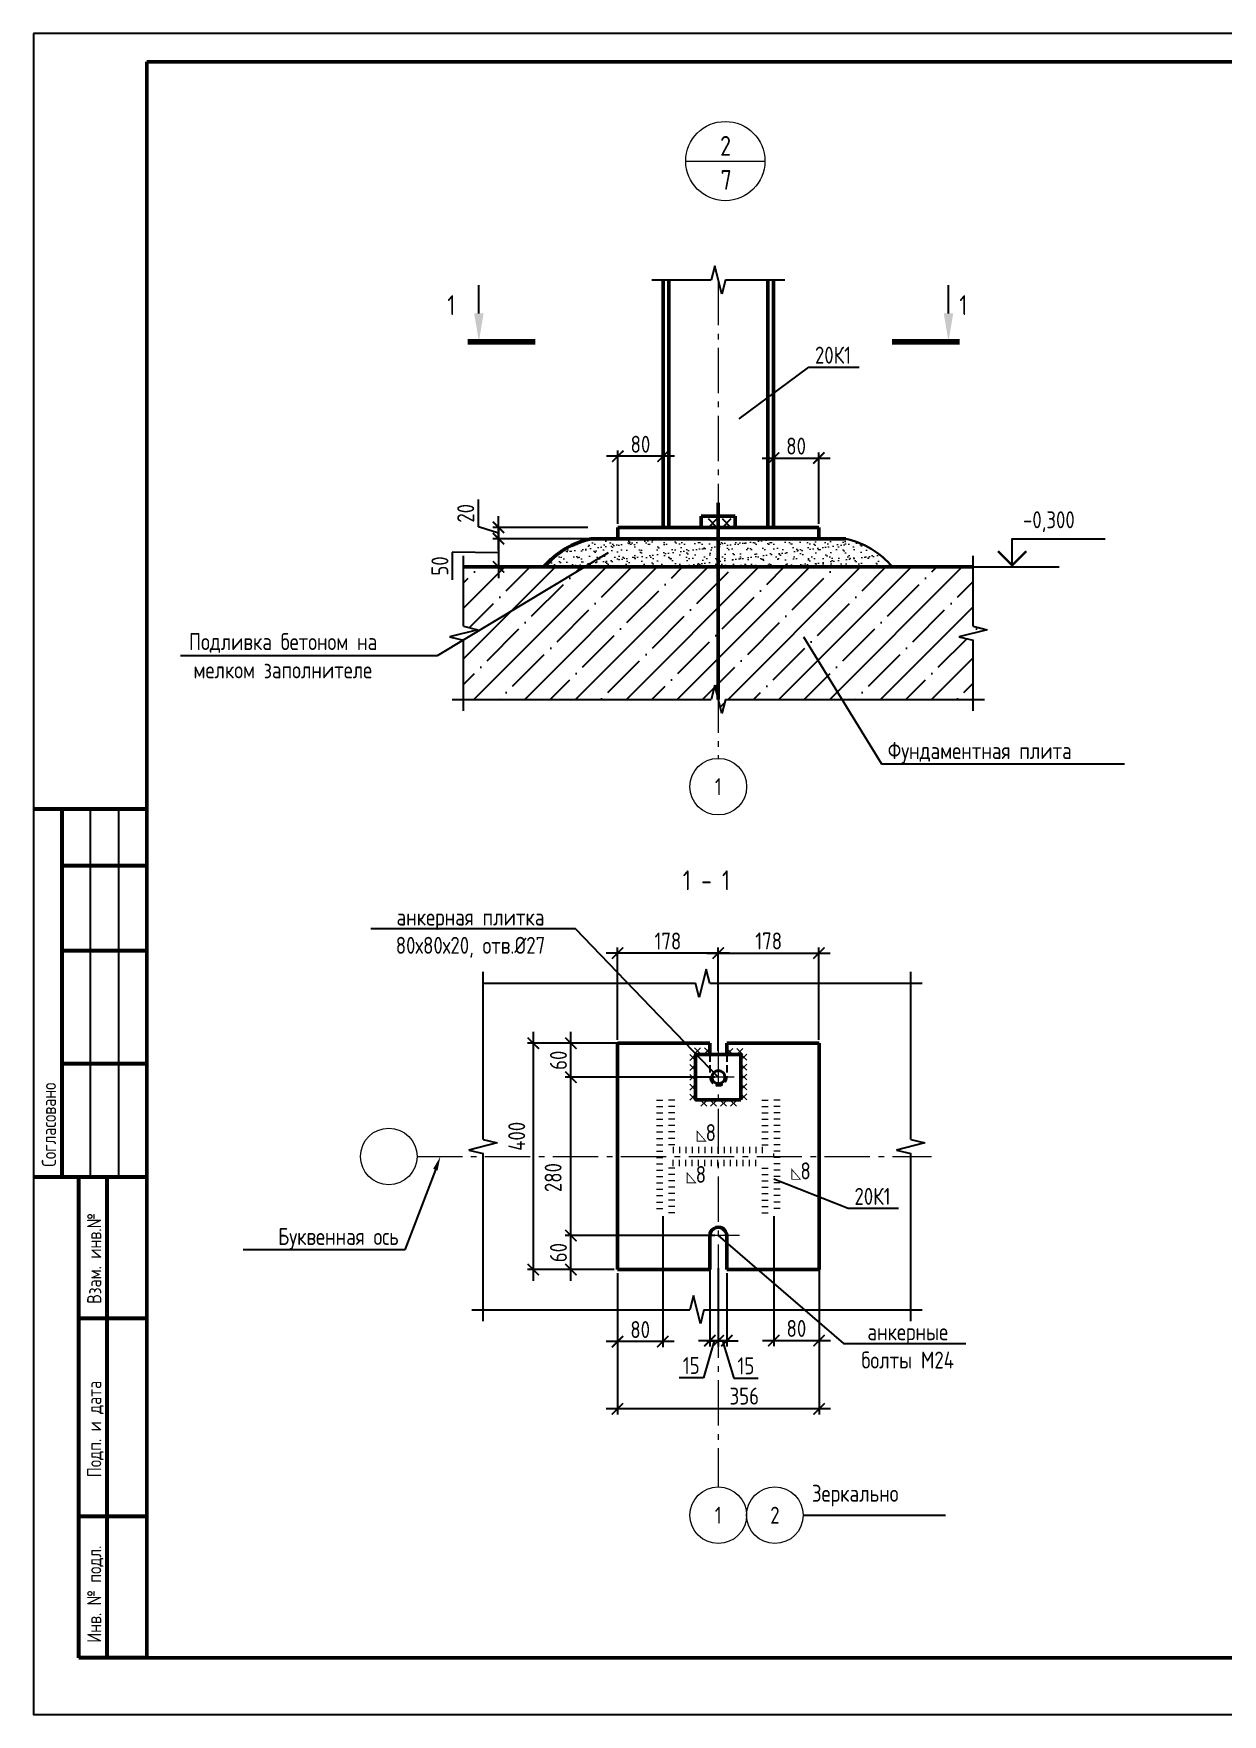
# Model space of a CAD drawing. Header units: millimetres. Extents: x 92132 to 134132, y 28993 to 58693.
# Drawn here: x 92132 to 113132, y 28993 to 58693 of the extents above; entities that cross this region are included whole.
import ezdxf

# ---------------------------------------------------------------- set-up
doc = ezdxf.new("R2010")
doc.units = ezdxf.units.MM
doc.linetypes.add('GOST2.303 6', pattern=[12, 8, -1.5, 1, -1.5])
doc.linetypes.add('штриховая', pattern=[19.05, 12.7, -6.35])
for name, color, linetype, lineweight in [('Катеты', 61, 'Continuous', 15), ('Размер осевой-АР-ОмЗМ-', 7, 'Continuous', 20), ('Сварка', 125, 'Continuous', 15), ('СО_Выноски', 32, 'Continuous', 25), ('СО_Надписи', 230, 'Continuous', 25), ('СО_Оси', 1, 'GOST2.303 6', 15), ('СО_Основной', 7, 'Continuous', 50), ('СО_Размеры', 143, 'Continuous', 25), ('СО_Тонкий', 7, 'Continuous', 25)]:
    doc.layers.add(name, color=color, linetype=linetype, lineweight=lineweight)
doc.styles.add('SPDS', font='spds.shx', dxfattribs={"height": 300})
doc.dimstyles.new('размер_10', dxfattribs={"dimscale": 100, "dimtxt": 300, "dimasz": 2, "dimexe": 1, "dimexo": 0.625, "dimtad": 1, "dimdec": 0, "dimlfac": 0.1, "dimtxsty": 'SPDS', "dimblk": 'ARCHTICK', "dimcen": 2, "dimdle": 2, "dimadec": 0, "dimazin": 0, "dimtfac": 1, "dimtdec": 0, "dimtmove": 1, "dimatfit": 3, "dimldrblk": 'ARCHTICK', "dimfxl": 1.25, "dimarcsym": 0})

# ---------------------------------------------------------------- blocks, each defined once
blk = doc.blocks.new('_ArchTick')
at = {"color": 0, "linetype": 'ByBlock', "lineweight": 20, "const_width": 0.15}
blk.add_lwpolyline([(-0.5, -0.5), (0.5, 0.5)], dxfattribs=at)
blk = doc.blocks.new('*D39')
at = {"layer": 'Defpoints', "color": 0, "ltscale": 100}
for p in [(100345, 49968), (101982, 49968), (101982, 49768)]:
    blk.add_point(p, dxfattribs=at)
at = {"layer": 'СО_Размеры', "color": 0, "lineweight": -2, "ltscale": 100}
for p, q in [((99989, 49975), (99989, 50460)), ((100345, 49868), (99989, 49975)), ((101920, 49968), (100245, 49968)), ((100345, 49568), (100345, 50168)), ((101920, 49768), (100245, 49768))]:
    blk.add_line(p, q, dxfattribs=at)
at = {"layer": 'СО_Размеры', "color": 0, "lineweight": -2, "ltscale": 100, "xscale": 200, "yscale": 200, "zscale": 200}
for p, rotation in [((100345, 49968), 90), ((100345, 49768), 270)]:
    blk.add_blockref('_ArchTick', p, dxfattribs=dict(at, rotation=rotation))
at = {"layer": 'СО_Размеры', "color": 0, "ltscale": 100, "insert": (99765, 50217), "char_height": 300, "attachment_point": 5, "rotation": 90, "style": 'SPDS'}
blk.add_mtext('20', dxfattribs=at)
blk = doc.blocks.new('*D40')
at = {"layer": 'Defpoints', "color": 0, "ltscale": 100}
for p in [(101982, 49768), (100345, 49268), (101982, 49268)]:
    blk.add_point(p, dxfattribs=at)
at = {"layer": 'СО_Размеры', "color": 0, "lineweight": -2, "ltscale": 100}
for p, q in [((100345, 49968), (100345, 49068)), ((101920, 49768), (100245, 49768)), ((100345, 49518), (99528, 49529)), ((99528, 49529), (99528, 49044)), ((101920, 49268), (100245, 49268))]:
    blk.add_line(p, q, dxfattribs=at)
at = {"layer": 'СО_Размеры', "color": 0, "lineweight": -2, "ltscale": 100, "xscale": 200, "yscale": 200, "zscale": 200}
for p, rotation in [((100345, 49768), 90), ((100345, 49268), 270)]:
    blk.add_blockref('_ArchTick', p, dxfattribs=dict(at, rotation=rotation))
at = {"layer": 'СО_Размеры', "color": 0, "ltscale": 100, "insert": (99309, 49286), "char_height": 300, "attachment_point": 5, "rotation": 90, "style": 'SPDS'}
blk.add_mtext('50', dxfattribs=at)
blk = doc.blocks.new('*U16')
at = {"color": 0, "linetype": 'ByBlock', "lineweight": -2}
for p, q in [((-45.625, 2.5), (-46.25, 0)), ((-44.375, -2.5), (-45.625, 2.5)), ((-43.75, 0), (2, 0)), ((-92, 0), (-46.25, 0)), ((-43.75, 0), (-44.375, -2.5))]:
    blk.add_line(p, q, dxfattribs=at)
blk = doc.blocks.new('*U12')
at = {"color": 0, "linetype": 'ByBlock', "lineweight": -2}
for p, q in [((-10.375, 2.5), (-11, 0)), ((-9.125, -2.5), (-10.375, 2.5)), ((-8.5, 0), (2, 0)), ((-21.5, 0), (-11, 0)), ((-8.5, 0), (-9.125, -2.5))]:
    blk.add_line(p, q, dxfattribs=at)
blk = doc.blocks.new('*U17')
for p, q in [((15, 15), (0, 0)), ((15, 0), (0, 15)), ((40, 15), (25, 0)), ((40, 0), (25, 15))]:
    blk.add_line(p, q)
blk = doc.blocks.new('*D41')
at = {"layer": 'Defpoints', "color": 0, "ltscale": 100}
for p in [(102447, 36853), (106007, 36852), (102447, 34391)]:
    blk.add_point(p, dxfattribs=at)
at = {"layer": 'СО_Размеры', "color": 0, "lineweight": -2, "ltscale": 100}
for p, q in [((102447, 36791), (102447, 34291)), ((106007, 36790), (106007, 34291)), ((106207, 34391), (102247, 34391))]:
    blk.add_line(p, q, dxfattribs=at)
at = {"layer": 'СО_Размеры', "color": 0, "lineweight": -2, "ltscale": 100, "xscale": 200, "yscale": 200, "zscale": 200, "rotation": 180}
blk.add_blockref('_ArchTick', (102447, 34391), dxfattribs=at)
at = {"layer": 'СО_Размеры', "color": 0, "lineweight": -2, "ltscale": 100, "xscale": 200, "yscale": 200, "zscale": 200}
blk.add_blockref('_ArchTick', (106007, 34391), dxfattribs=at)
at = {"layer": 'СО_Размеры', "color": 0, "ltscale": 100, "insert": (104687, 34618), "char_height": 300, "attachment_point": 5, "style": 'SPDS'}
blk.add_mtext('356', dxfattribs=at)
blk = doc.blocks.new('*U21')
for p, q in [((0, 15), (0, 0)), ((15, 15), (15, 0)), ((30, 15), (30, 0)), ((45, 15), (45, 0)), ((60, 15), (60, 0)), ((75, 15), (75, 0)), ((90, 15), (90, 0)), ((105, 15), (105, 0)), ((120, 15), (120, 0)), ((135, 15), (135, 0)), ((150, 15), (150, 0)), ((165, 15), (165, 0)), ((180, 15), (180, 0)), ((195, 15), (195, 0)), ((210, 15), (210, 0)), ((225, 15), (225, 0)), ((240, 15), (240, 0)), ((255, 15), (255, 0))]:
    blk.add_line(p, q)
blk = doc.blocks.new('*U22')
for p, q in [((0, 15), (0, 0)), ((15, 15), (15, 0)), ((30, 15), (30, 0)), ((45, 15), (45, 0)), ((60, 15), (60, 0)), ((75, 15), (75, 0)), ((90, 15), (90, 0)), ((105, 15), (105, 0))]:
    blk.add_line(p, q)
blk = doc.blocks.new('*U23')
for p, q in [((0, 15), (0, 0)), ((15, 15), (15, 0)), ((30, 15), (30, 0)), ((45, 15), (45, 0)), ((60, 15), (60, 0)), ((75, 15), (75, 0)), ((90, 15), (90, 0)), ((105, 15), (105, 0))]:
    blk.add_line(p, q)
blk = doc.blocks.new('*U24')
for p, q in [((0, 15), (0, 0)), ((15, 15), (15, 0)), ((30, 15), (30, 0)), ((45, 15), (45, 0)), ((60, 15), (60, 0)), ((75, 15), (75, 0)), ((90, 15), (90, 0)), ((105, 15), (105, 0)), ((120, 15), (120, 0)), ((135, 15), (135, 0)), ((150, 15), (150, 0)), ((165, 15), (165, 0)), ((180, 15), (180, 0)), ((195, 15), (195, 0)), ((210, 15), (210, 0))]:
    blk.add_line(p, q)
blk = doc.blocks.new('*U25')
for p, q in [((0, 15), (0, 0)), ((15, 15), (15, 0)), ((30, 15), (30, 0)), ((45, 15), (45, 0)), ((60, 15), (60, 0)), ((75, 15), (75, 0)), ((90, 15), (90, 0)), ((105, 15), (105, 0)), ((120, 15), (120, 0)), ((135, 15), (135, 0)), ((150, 15), (150, 0)), ((165, 15), (165, 0)), ((180, 15), (180, 0)), ((195, 15), (195, 0))]:
    blk.add_line(p, q)
blk = doc.blocks.new('*D33')
at = {"layer": 'Defpoints', "color": 0, "ltscale": 100}
for p in [(101624, 37453), (104227, 37453), (102447, 36854)]:
    blk.add_point(p, dxfattribs=at)
at = {"layer": 'СО_Размеры', "color": 0, "lineweight": -2, "ltscale": 100}
for p, q in [((104165, 37453), (101524, 37453)), ((101624, 36654), (101624, 37653)), ((102385, 36854), (101524, 36854))]:
    blk.add_line(p, q, dxfattribs=at)
at = {"layer": 'СО_Размеры', "color": 0, "lineweight": -2, "ltscale": 100, "xscale": 200, "yscale": 200, "zscale": 200}
for p, rotation in [((101624, 37453), 90), ((101624, 36854), 270)]:
    blk.add_blockref('_ArchTick', p, dxfattribs=dict(at, rotation=rotation))
at = {"layer": 'СО_Размеры', "color": 0, "ltscale": 100, "insert": (101403, 37153), "char_height": 300, "attachment_point": 5, "rotation": 90, "style": 'SPDS'}
blk.add_mtext('60', dxfattribs=at)
blk = doc.blocks.new('*D34')
at = {"layer": 'Defpoints', "color": 0, "ltscale": 100}
for p in [(101624, 40251), (103955, 40251), (104227, 37453)]:
    blk.add_point(p, dxfattribs=at)
at = {"layer": 'СО_Размеры', "color": 0, "lineweight": -2, "ltscale": 100}
for p, q in [((101624, 37253), (101624, 40451)), ((103892, 40251), (101524, 40251)), ((104165, 37453), (101524, 37453))]:
    blk.add_line(p, q, dxfattribs=at)
at = {"layer": 'СО_Размеры', "color": 0, "lineweight": -2, "ltscale": 100, "xscale": 200, "yscale": 200, "zscale": 200}
for p, rotation in [((101624, 40251), 90), ((101624, 37453), 270)]:
    blk.add_blockref('_ArchTick', p, dxfattribs=dict(at, rotation=rotation))
at = {"layer": 'СО_Размеры', "color": 0, "ltscale": 100, "insert": (101309, 38479), "char_height": 300, "attachment_point": 5, "rotation": 90, "style": 'SPDS'}
blk.add_mtext('280', dxfattribs=at)
blk = doc.blocks.new('*D35')
at = {"layer": 'Defpoints', "color": 0, "ltscale": 100}
for p in [(101624, 40853), (104130, 40853), (104227, 40251)]:
    blk.add_point(p, dxfattribs=at)
at = {"layer": 'СО_Размеры', "color": 0, "lineweight": -2, "ltscale": 100}
for p, q in [((101624, 40051), (101624, 41053)), ((104067, 40853), (101524, 40853)), ((104165, 40251), (101524, 40251))]:
    blk.add_line(p, q, dxfattribs=at)
at = {"layer": 'СО_Размеры', "color": 0, "lineweight": -2, "ltscale": 100, "xscale": 200, "yscale": 200, "zscale": 200}
for p, rotation in [((101624, 40853), 90), ((101624, 40251), 270)]:
    blk.add_blockref('_ArchTick', p, dxfattribs=dict(at, rotation=rotation))
at = {"layer": 'СО_Размеры', "color": 0, "ltscale": 100, "insert": (101403, 40552), "char_height": 300, "attachment_point": 5, "rotation": 90, "style": 'SPDS'}
blk.add_mtext('60', dxfattribs=at)
blk = doc.blocks.new('*U31')
at = {"color": 0, "linetype": 'ByBlock', "lineweight": -2}
for p, q in [((-29.47, 2.5), (-30.1, 0)), ((-28.22, -2.5), (-29.47, 2.5)), ((-27.6, 0), (2, 0)), ((-59.69, 0), (-30.1, 0)), ((-27.6, 0), (-28.22, -2.5))]:
    blk.add_line(p, q, dxfattribs=at)
blk = doc.blocks.new('*U26')
at = {"color": 0, "linetype": 'ByBlock', "lineweight": -2}
for p, q in [((-37.4, 2.5), (-38.02, 0)), ((-36.15, -2.5), (-37.4, 2.5)), ((-35.52, 0), (2, 0)), ((-75.54, 0), (-38.02, 0)), ((-35.52, 0), (-36.15, -2.5))]:
    blk.add_line(p, q, dxfattribs=at)
blk = doc.blocks.new('*U30')
at = {"color": 0, "linetype": 'ByBlock', "lineweight": -2}
for p, q in [((-38.4, 2.5), (-39.02, 0)), ((-37.15, -2.5), (-38.4, 2.5)), ((-36.52, 0), (2, 0)), ((-77.54, 0), (-39.02, 0)), ((-36.52, 0), (-37.15, -2.5))]:
    blk.add_line(p, q, dxfattribs=at)
blk = doc.blocks.new('*D36')
at = {"layer": 'Defpoints', "color": 0, "ltscale": 100}
for p in [(102448, 42447), (102448, 40852), (104227, 40653)]:
    blk.add_point(p, dxfattribs=at)
at = {"layer": 'СО_Размеры', "color": 0, "lineweight": -2, "ltscale": 100}
for p, q in [((102448, 40915), (102448, 42547)), ((104227, 40716), (104227, 42547)), ((104427, 42447), (102248, 42447))]:
    blk.add_line(p, q, dxfattribs=at)
at = {"layer": 'СО_Размеры', "color": 0, "lineweight": -2, "ltscale": 100, "xscale": 200, "yscale": 200, "zscale": 200, "rotation": 180}
blk.add_blockref('_ArchTick', (102448, 42447), dxfattribs=at)
at = {"layer": 'СО_Размеры', "color": 0, "lineweight": -2, "ltscale": 100, "xscale": 200, "yscale": 200, "zscale": 200}
blk.add_blockref('_ArchTick', (104227, 42447), dxfattribs=at)
at = {"layer": 'СО_Размеры', "color": 0, "ltscale": 100, "insert": (103337, 42659), "char_height": 300, "attachment_point": 5, "style": 'SPDS'}
blk.add_mtext('178', dxfattribs=at)
blk = doc.blocks.new('*D37')
at = {"layer": 'Defpoints', "color": 0, "ltscale": 100}
for p in [(106006, 42447), (104227, 40853), (106006, 40853)]:
    blk.add_point(p, dxfattribs=at)
at = {"layer": 'СО_Размеры', "color": 0, "lineweight": -2, "ltscale": 100}
for p, q in [((104227, 40916), (104227, 42547)), ((106006, 40915), (106006, 42547)), ((104027, 42447), (106206, 42447))]:
    blk.add_line(p, q, dxfattribs=at)
at = {"layer": 'СО_Размеры', "color": 0, "lineweight": -2, "ltscale": 100, "xscale": 200, "yscale": 200, "zscale": 200, "rotation": 180}
blk.add_blockref('_ArchTick', (104227, 42447), dxfattribs=at)
at = {"layer": 'СО_Размеры', "color": 0, "lineweight": -2, "ltscale": 100, "xscale": 200, "yscale": 200, "zscale": 200}
blk.add_blockref('_ArchTick', (106006, 42447), dxfattribs=at)
at = {"layer": 'СО_Размеры', "color": 0, "ltscale": 100, "insert": (105117, 42660), "char_height": 300, "attachment_point": 5, "style": 'SPDS'}
blk.add_mtext('178', dxfattribs=at)
blk = doc.blocks.new('*D38')
at = {"layer": 'Defpoints', "color": 0, "ltscale": 100}
for p in [(102448, 40854), (100959, 36854), (102447, 36854)]:
    blk.add_point(p, dxfattribs=at)
at = {"layer": 'СО_Размеры', "color": 0, "lineweight": -2, "ltscale": 100}
for p, q in [((100959, 41054), (100959, 36654)), ((102385, 40854), (100859, 40854)), ((102385, 36854), (100859, 36854))]:
    blk.add_line(p, q, dxfattribs=at)
at = {"layer": 'СО_Размеры', "color": 0, "lineweight": -2, "ltscale": 100, "xscale": 200, "yscale": 200, "zscale": 200}
for p, rotation in [((100959, 40854), 90), ((100959, 36854), 270)]:
    blk.add_blockref('_ArchTick', p, dxfattribs=dict(at, rotation=rotation))
at = {"layer": 'СО_Размеры', "color": 0, "ltscale": 100, "insert": (100666, 39208), "char_height": 300, "attachment_point": 5, "rotation": 90, "style": 'SPDS'}
blk.add_mtext('400', dxfattribs=at)
blk = doc.blocks.new('*U18')
for p, q in [((15, 15), (0, 0)), ((15, 0), (0, 15)), ((40, 15), (25, 0)), ((40, 0), (25, 15))]:
    blk.add_line(p, q)
blk = doc.blocks.new('*U19')
for p, q in [((15, 15), (0, 0)), ((15, 0), (0, 15)), ((40, 15), (25, 0)), ((40, 0), (25, 15)), ((65, 15), (50, 0)), ((65, 0), (50, 15)), ((90, 15), (75, 0)), ((90, 0), (75, 15)), ((115, 15), (100, 0)), ((115, 0), (100, 15))]:
    blk.add_line(p, q)
blk = doc.blocks.new('*U20')
for p, q in [((15, 15), (0, 0)), ((15, 0), (0, 15)), ((40, 15), (25, 0)), ((40, 0), (25, 15)), ((65, 15), (50, 0)), ((65, 0), (50, 15)), ((90, 15), (75, 0)), ((90, 0), (75, 15)), ((115, 15), (100, 0)), ((115, 0), (100, 15))]:
    blk.add_line(p, q)
blk = doc.blocks.new('*U27')
for p, q in [((15, 15), (0, 0)), ((15, 0), (0, 15)), ((40, 15), (25, 0)), ((40, 0), (25, 15))]:
    blk.add_line(p, q)
blk = doc.blocks.new('*U29')
for p, q in [((15, 15), (0, 0)), ((15, 0), (0, 15)), ((40, 15), (25, 0)), ((40, 0), (25, 15)), ((65, 15), (50, 0)), ((65, 0), (50, 15)), ((90, 15), (75, 0)), ((90, 0), (75, 15))]:
    blk.add_line(p, q)
blk = doc.blocks.new('*D42')
at = {"layer": 'Defpoints', "color": 0, "ltscale": 100}
for p in [(103247, 37857), (102447, 36852), (102447, 35580)]:
    blk.add_point(p, dxfattribs=at)
at = {"layer": 'СО_Размеры', "color": 0, "lineweight": -2, "ltscale": 100}
for p, q in [((103247, 37795), (103247, 35480)), ((102447, 36790), (102447, 35480)), ((103447, 35580), (102247, 35580))]:
    blk.add_line(p, q, dxfattribs=at)
at = {"layer": 'СО_Размеры', "color": 0, "lineweight": -2, "ltscale": 100, "xscale": 200, "yscale": 200, "zscale": 200, "rotation": 180}
blk.add_blockref('_ArchTick', (102447, 35580), dxfattribs=at)
at = {"layer": 'СО_Размеры', "color": 0, "lineweight": -2, "ltscale": 100, "xscale": 200, "yscale": 200, "zscale": 200}
blk.add_blockref('_ArchTick', (103247, 35580), dxfattribs=at)
at = {"layer": 'СО_Размеры', "color": 0, "ltscale": 100, "insert": (102847, 35793), "char_height": 300, "attachment_point": 5, "style": 'SPDS'}
blk.add_mtext('80', dxfattribs=at)
blk = doc.blocks.new('*D43')
at = {"layer": 'Defpoints', "color": 0, "ltscale": 100}
for p in [(105207, 37857), (106007, 37857), (106007, 35600)]:
    blk.add_point(p, dxfattribs=at)
at = {"layer": 'СО_Размеры', "color": 0, "lineweight": -2, "ltscale": 100}
for p, q in [((105207, 37795), (105207, 35500)), ((106007, 37795), (106007, 35500)), ((105007, 35600), (106207, 35600))]:
    blk.add_line(p, q, dxfattribs=at)
at = {"layer": 'СО_Размеры', "color": 0, "lineweight": -2, "ltscale": 100, "xscale": 200, "yscale": 200, "zscale": 200, "rotation": 180}
blk.add_blockref('_ArchTick', (105207, 35600), dxfattribs=at)
at = {"layer": 'СО_Размеры', "color": 0, "lineweight": -2, "ltscale": 100, "xscale": 200, "yscale": 200, "zscale": 200}
blk.add_blockref('_ArchTick', (106007, 35600), dxfattribs=at)
at = {"layer": 'СО_Размеры', "color": 0, "ltscale": 100, "insert": (105607, 35813), "char_height": 300, "attachment_point": 5, "style": 'SPDS'}
blk.add_mtext('80', dxfattribs=at)
blk = doc.blocks.new('*D44')
at = {"layer": 'Defpoints', "color": 0, "ltscale": 100}
for p in [(104077, 36942), (104227, 36942), (104077, 35596)]:
    blk.add_point(p, dxfattribs=at)
at = {"layer": 'СО_Размеры', "color": 0, "lineweight": -2, "ltscale": 100}
for p, q in [((104077, 36879), (104077, 35496)), ((104227, 36879), (104227, 35496)), ((104427, 35596), (103877, 35596)), ((104152, 35596), (103964, 34939)), ((103964, 34939), (103534, 34939))]:
    blk.add_line(p, q, dxfattribs=at)
at = {"layer": 'СО_Размеры', "color": 0, "lineweight": -2, "ltscale": 100, "xscale": 200, "yscale": 200, "zscale": 200, "rotation": 180}
blk.add_blockref('_ArchTick', (104077, 35596), dxfattribs=at)
at = {"layer": 'СО_Размеры', "color": 0, "lineweight": -2, "ltscale": 100, "xscale": 200, "yscale": 200, "zscale": 200}
blk.add_blockref('_ArchTick', (104227, 35596), dxfattribs=at)
at = {"layer": 'СО_Размеры', "color": 0, "ltscale": 100, "insert": (103749, 35158), "char_height": 300, "attachment_point": 5, "style": 'SPDS'}
blk.add_mtext('15', dxfattribs=at)
blk = doc.blocks.new('*D45')
at = {"layer": 'Defpoints', "color": 0, "ltscale": 100}
for p in [(104227, 36942), (104377, 36852), (104377, 35596)]:
    blk.add_point(p, dxfattribs=at)
at = {"layer": 'СО_Размеры', "color": 0, "lineweight": -2, "ltscale": 100}
for p, q in [((104227, 36879), (104227, 35496)), ((104377, 36790), (104377, 35496)), ((104027, 35596), (104577, 35596)), ((104302, 35596), (104501, 34934)), ((104501, 34934), (104931, 34934))]:
    blk.add_line(p, q, dxfattribs=at)
at = {"layer": 'СО_Размеры', "color": 0, "lineweight": -2, "ltscale": 100, "xscale": 200, "yscale": 200, "zscale": 200, "rotation": 180}
blk.add_blockref('_ArchTick', (104227, 35596), dxfattribs=at)
at = {"layer": 'СО_Размеры', "color": 0, "lineweight": -2, "ltscale": 100, "xscale": 200, "yscale": 200, "zscale": 200}
blk.add_blockref('_ArchTick', (104377, 35596), dxfattribs=at)
at = {"layer": 'СО_Размеры', "color": 0, "ltscale": 100, "insert": (104716, 35152), "char_height": 300, "attachment_point": 5, "style": 'SPDS'}
blk.add_mtext('15', dxfattribs=at)
blk = doc.blocks.new('*D46')
at = {"layer": 'Defpoints', "color": 0, "ltscale": 100}
for p in [(102452, 51224), (102452, 49968), (103252, 49968)]:
    blk.add_point(p, dxfattribs=at)
at = {"layer": 'СО_Размеры', "color": 0, "lineweight": -2, "ltscale": 100}
for p, q in [((103452, 51224), (102252, 51224)), ((102452, 50031), (102452, 51324)), ((103252, 50031), (103252, 51324))]:
    blk.add_line(p, q, dxfattribs=at)
at = {"layer": 'СО_Размеры', "color": 0, "lineweight": -2, "ltscale": 100, "xscale": 200, "yscale": 200, "zscale": 200, "rotation": 180}
blk.add_blockref('_ArchTick', (102452, 51224), dxfattribs=at)
at = {"layer": 'СО_Размеры', "color": 0, "lineweight": -2, "ltscale": 100, "xscale": 200, "yscale": 200, "zscale": 200}
blk.add_blockref('_ArchTick', (103252, 51224), dxfattribs=at)
at = {"layer": 'СО_Размеры', "color": 0, "ltscale": 100, "insert": (102852, 51437), "char_height": 300, "attachment_point": 5, "style": 'SPDS'}
blk.add_mtext('80', dxfattribs=at)
blk = doc.blocks.new('*U32')
at = {"color": 0, "linetype": 'ByBlock', "lineweight": -2}
for p, q in [((-12.33, 2.5), (-12.95, 0)), ((-11.08, -2.5), (-12.33, 2.5)), ((-10.45, 0), (2, 0)), ((-25.41, 0), (-12.95, 0)), ((-10.45, 0), (-11.08, -2.5))]:
    blk.add_line(p, q, dxfattribs=at)
blk = doc.blocks.new('*D55')
at = {"layer": 'Defpoints', "color": 0, "ltscale": 100}
for p in [(106002, 51193), (105202, 49968), (106002, 49968)]:
    blk.add_point(p, dxfattribs=at)
at = {"layer": 'СО_Размеры', "color": 0, "lineweight": -2, "ltscale": 100}
for p, q in [((105002, 51193), (106202, 51193)), ((105202, 50031), (105202, 51293)), ((106002, 50031), (106002, 51293))]:
    blk.add_line(p, q, dxfattribs=at)
at = {"layer": 'СО_Размеры', "color": 0, "lineweight": -2, "ltscale": 100, "xscale": 200, "yscale": 200, "zscale": 200, "rotation": 180}
blk.add_blockref('_ArchTick', (105202, 51193), dxfattribs=at)
at = {"layer": 'СО_Размеры', "color": 0, "lineweight": -2, "ltscale": 100, "xscale": 200, "yscale": 200, "zscale": 200}
blk.add_blockref('_ArchTick', (106002, 51193), dxfattribs=at)
at = {"layer": 'СО_Размеры', "color": 0, "ltscale": 100, "insert": (105602, 51405), "char_height": 300, "attachment_point": 5, "style": 'SPDS'}
blk.add_mtext('80', dxfattribs=at)

msp = doc.modelspace()

# ---------------------------------------------------------------- hatches: boundary and pattern name
at = {"layer": 'Размер осевой-АР-ОмЗМ-', "ltscale": 10}
h = msp.add_hatch(dxfattribs=at)
h.set_pattern_fill('AR-SAND', color=256, scale=4, style=0)
h.set_pattern_definition([(37.5, (-822299.13, 1968715.1), (-6.400125, 195.765295), [0, -154.432, 0, -172.72, 0, -165.1]), (7.5, (-822299.13, 1968715.1), (179.809313, 286.73004), [0, -83.312, 0, -139.192, 0, -53.34]), (327.5, (-822424.1, 1968715.1), (316.396948, 0.574874), [0, -50.8, 0, -182.88, 0, -238.76]), (317.5, (-822424.1, 1968715.1), (305.42258, 89.17173), [0, -25.4, 0, -119.888, 0, -137.16])])
h.paths.add_polyline_path([(101982.4, 49768.3, 0.1628328), (101147.2, 49268.3), (102581.7, 49268.3), (102581.7, 49768.3)])
h.paths.add_polyline_path([(102581.7, 49768.3), (102581.7, 49268.3), (104227.1, 49268.3), (104227.1, 49768.3)])
h.paths.add_polyline_path([(105881.7, 49268.3), (105881.7, 49768.3), (104227.1, 49768.3), (104227.1, 49268.3)])
h.paths.add_polyline_path([(107307, 49268.3, 0.1628328), (106471.8, 49768.3), (105881.7, 49768.3), (105881.7, 49268.3)])
at = {"layer": 'СО_Тонкий', "ltscale": 100}
h = msp.add_hatch(dxfattribs=at)
h.set_pattern_fill('ANSI35', color=256, scale=100, style=0)
h.set_pattern_definition([(45, (129441.2, 123157.5), (-449.013, 449.013), []), (45, (129890.24, 123157.5), (-449.013, 449.013), [793.75, -158.75, 0, -158.75])])
h.paths.add_polyline_path([(104102.1, 46927.4), (104164.6, 47177.4), (104227.1, 46927.4), (104227.1, 49268.3), (101844.2, 49268.3), (99920, 48174.5), (99976.4, 48160.4), (99831.5, 48124.2), (99614.6, 48000.8), (99726.4, 47972.9), (99726.4, 46927.4)])
h.paths.add_polyline_path([(108727.1, 46927.4), (108727.1, 47972.9), (108477.1, 48035.4), (108977.1, 48160.4), (108727.1, 48222.9), (108727.1, 49268.3), (108333.3, 49268.3), (104227.1, 49268.3), (104227.1, 48565.7), (104227.1, 46927.4), (104289.6, 46677.4), (104352.1, 46927.4)])
h.paths.add_polyline_path([(99726.4, 48222.9), (99920, 48174.5), (101844.2, 49268.3), (99726.4, 49268.3)], flags=17)

# ---------------------------------------------------------------- linework, layer by layer
at = {"lineweight": 50}
for p, q in [((94131.9, 58193.3), (94131.9, 29993.3)), ((133631.9, 58193.3), (94131.9, 58193.3)), ((94131.9, 29993.3), (133631.9, 29993.3))]:
    msp.add_line(p, q, dxfattribs=at)
at = {"lineweight": 53}
for p, q in [((92131.9, 44993.3), (94131.9, 44993.3)), ((92631.9, 44993.3), (92631.9, 38493.3)), ((92631.9, 43993.3), (94131.9, 43993.3)), ((92631.9, 42493.3), (94131.9, 42493.3)), ((92631.9, 40493.3), (94131.9, 40493.3)), ((92131.9, 38493.3), (94131.9, 38493.3)), ((92931.9, 35993.3), (92931.9, 38493.3)), ((93431.9, 29993.3), (93431.9, 38493.3)), ((92931.9, 32493.3), (92931.9, 35993.3)), ((92931.9, 35993.3), (94131.9, 35993.3)), ((92931.9, 29993.3), (92931.9, 32493.3)), ((92931.9, 32493.3), (94131.9, 32493.3)), ((94131.9, 29993.3), (92931.9, 29993.3))]:
    msp.add_line(p, q, dxfattribs=at)
for p, q in [((93131.9, 44993.3), (93131.9, 38493.3)), ((93631.9, 44993.3), (93631.9, 38493.3))]:
    msp.add_line(p, q)
at = {"linetype": 'штриховая', "ltscale": 10}
for p, q in [((104079.9, 40653.3), (104079.9, 40253.3)), ((104379.9, 40653.3), (104379.9, 40253.3))]:
    msp.add_line(p, q, dxfattribs=at)
msp.add_lwpolyline([(92131.9, 58693.3), (92131.9, 28993.3), (134131.9, 28993.3), (134131.9, 58693.3)], close=True)
at = {"lineweight": 40, "ltscale": 100}
msp.add_circle((104229.9, 40253.3), 115, dxfattribs=at)
at = {"linetype": 'штриховая', "ltscale": 10}
msp.add_arc((104229.9, 40253.3), 150, 179.58453, 0, dxfattribs=at)
at = {"layer": 'Катеты', "linetype": 'ByBlock', "ltscale": 100, "const_width": 15}
for points in [[(103853.5, 39298.5), (103853.5, 39123.5), (104003.5, 39123.5)], [(105527.6, 38622), (105527.6, 38447), (105677.6, 38447)], [(103677.8, 38560), (103677.8, 38385), (103827.8, 38385)]]:
    msp.add_lwpolyline(points, close=True, dxfattribs=at)
at = {"layer": 'Размер осевой-АР-ОмЗМ-', "ltscale": 10}
for p, q in [((103650.9, 56441), (105050.9, 56441)), ((105207.1, 38852.2), (105207.1, 38902.2)), ((105207.1, 38852.2), (105207.1, 38892.2))]:
    msp.add_line(p, q, dxfattribs=at)
msp.add_circle((104350.9, 56441), 700, dxfattribs=at)
at = {"layer": 'Размер осевой-АР-ОмЗМ-'}
for centre in [(104227.1, 45386.4), (98405.4, 38852.2), (104227.1, 32512.1), (105227.1, 32512.1)]:
    msp.add_circle(centre, 500, dxfattribs=at)
at = {"layer": 'Размер осевой-АР-ОмЗМ-', "lineweight": 30, "ltscale": 10}
msp.add_arc((106142.1, 48270), 1534.2, 40.5962, 77.59005, dxfattribs=at)
at = {"layer": 'СО_Выноски', "ltscale": 100}
for p, q in [((104593.1, 51884.3), (105824.6, 52801.3)), ((105824.6, 52801.3), (105834.6, 52801.3)), ((105834.6, 52801.3), (106714.6, 52801.3)), ((105732.1, 48033.9), (107110.6, 45789.5)), ((107110.6, 45789.5), (107120.6, 45789.5)), ((107120.6, 45789.5), (111405.6, 45789.5)), ((101693, 42872.9), (98090.5, 42872.9)), ((101703, 42872.9), (101693, 42872.9)), ((104227.1, 40251.1), (101703, 42872.9)), ((99229.3, 38618.6), (98691.3, 37204.4)), ((105207.1, 38458.1), (106522.5, 37936.2)), ((106522.5, 37936.2), (106532.5, 37936.2)), ((106532.5, 37936.2), (107412.5, 37936.2)), ((104227.1, 37453.2), (106439.9, 35545)), ((98681.3, 37204.4), (95836.3, 37204.4)), ((98691.3, 37204.4), (98681.3, 37204.4)), ((106439.9, 35545), (106449.9, 35545)), ((106449.9, 35545), (108597.4, 35545))]:
    msp.add_line(p, q, dxfattribs=at)
at = {"layer": 'СО_Выноски', "lineweight": 25, "ltscale": 100}
for p, q in [((102284.2, 49518.5), (99263.5, 47699.9)), ((99263.5, 47699.9), (94726, 47699.9))]:
    msp.add_line(p, q, dxfattribs=at)
at = {"layer": 'СО_Выноски', "ltscale": 100}
msp.add_solid([(99190.4, 38633.4), (99318.2, 38852.2), (99268.3, 38603.8)], dxfattribs=at)
at = {"layer": 'СО_Надписи'}
for p, q in [((99997.5, 53749.4), (99997.5, 54249.4)), ((108293.9, 53749.4), (108293.9, 54249.4)), ((105727.1, 32512.1), (108240.6, 32512.1))]:
    msp.add_line(p, q, dxfattribs=at)
at = {"layer": 'СО_Надписи', "const_width": 100}
for points in [[(100997.5, 53249.4), (99797.5, 53249.4)], [(107293.9, 53249.4), (108493.9, 53249.4)]]:
    msp.add_lwpolyline(points, dxfattribs=at)
at = {"layer": 'СО_Надписи'}
for points in [[(100080.8, 53749.4), (99997.5, 53249.4), (99914.2, 53749.4)], [(108377.2, 53749.4), (108293.9, 53249.4), (108210.5, 53749.4)]]:
    msp.add_solid(points, dxfattribs=at)
at = {"layer": 'СО_Оси', "ltscale": 100}
for p, q in [((104227.1, 54340.6), (104227.1, 45886.4)), ((104227.1, 42096.3), (104227.1, 33012.1)), ((104504.9, 40251.1), (103704.9, 40251.1)), ((98905.4, 38852.2), (107990.7, 38852.2)), ((104599.6, 37453.2), (103703.7, 37453.2))]:
    msp.add_line(p, q, dxfattribs=at)
at = {"layer": 'СО_Основной', "ltscale": 100}
for p, q in [((103252.1, 54340.6), (103252.1, 49968.3)), ((103352.1, 54340.6), (103352.1, 49968.3)), ((105102.1, 54340.6), (105102.1, 49968.3)), ((105202.1, 54340.6), (105202.1, 49968.3)), ((102452.1, 49768.3), (102452.1, 49968.3)), ((102452.1, 49968.3), (103227.1, 49968.3)), ((103221.5, 49968.3), (105221.5, 49968.3)), ((103927.1, 49968.3), (103927.1, 50168.3)), ((103927.1, 50168.3), (104527.1, 50168.3)), ((104527.1, 50168.3), (104527.1, 49968.3)), ((105227.1, 49968.3), (106002.1, 49968.3)), ((106002.1, 49768.3), (106002.1, 49968.3)), ((106477.4, 49768.3), (101976.8, 49768.3)), ((99727.1, 49268.3), (108727.1, 49268.3)), ((102447.1, 36853.2), (102447.7, 40852.8)), ((104079.9, 40852.8), (102447.7, 40852.8)), ((104079.9, 40653.3), (104079.9, 40853.3)), ((104379.9, 40653.3), (104379.9, 40853.9)), ((106006.5, 40852.8), (104379.9, 40852.8)), ((106007.1, 36852.2), (106006.5, 40852.8)), ((104077.1, 37451.1), (104077.1, 36853.2)), ((104377.1, 37451.9), (104377.1, 36852.2)), ((102447.1, 36853.2), (104077.1, 36853.2)), ((104377.1, 36853.2), (106007.1, 36853.2))]:
    msp.add_line(p, q, dxfattribs=at)
at = {"layer": 'СО_Основной', "ltscale": 100, "extrusion": (0, 0, -1)}
msp.add_line((104227.1, 50404.2), (104227.1, 46927.4), dxfattribs=at)
at = {"layer": 'СО_Основной', "ltscale": 100}
msp.add_lwpolyline([(104627.1, 39853.3), (103827.1, 39853.3), (103827.1, 40653.3), (104627.1, 40653.3)], close=True, dxfattribs=at)
for centre, radius, start, end in [((102312.1, 48270), 1534.2, 102.40995, 139.4038), ((104227.1, 37452.1), 150, 359.93923, 180.3547)]:
    msp.add_arc(centre, radius, start, end, dxfattribs=at)
at = {"layer": 'СО_Размеры', "linetype": 'Continuous', "lineweight": 25, "ltscale": 100}
msp.add_line((108333.3, 49268.3), (110246.4, 49268.3), dxfattribs=at)
msp.add_lwpolyline([(109418.7, 49268.3), (109418.7, 49768.3), (111061.9, 49768.3)], dxfattribs=at)
msp.add_lwpolyline([(109668.7, 49546.6, 40, 40, 0), (109418.7, 49296.6, 40, 40, 0), (109168.7, 49546.6, 40, 40, 0)], format="xyseb", dxfattribs=at)

# ---------------------------------------------------------------- block references
for name, p, xscale, yscale, zscale in [('*U12', (105202.1, 54340.6), 100, 100, 100), ('*U17', (104051.1, 49968.3), 10, 10, 10), ('*U16', (108727.1, 46927.4), 100, 100, 100), ('*U30', (107626.4, 36143.7), 100, 100, 100)]:
    msp.add_blockref(name, p, dxfattribs=dict(xscale=xscale, yscale=yscale, zscale=zscale))
at = {"yscale": 100, "zscale": 100}
for name, p, xscale, rotation in [('*U32', (99726.4, 49268.3), 100, 90), ('*U32', (108727.1, 49268.3), 100, 90), ('*U31', (100072.1, 41912.9), 100, 90), ('*U26', (107627.1, 41912.9), -100, 180), ('*U31', (107627.1, 41912.9), 100, 90)]:
    msp.add_blockref(name, p, dxfattribs=dict(at, xscale=xscale, rotation=rotation))
at = {"layer": 'Сварка'}
for name, p, xscale, yscale, zscale in [('*U27', (103806.1, 40668), 7, 7, 7), ('*U18', (104379.9, 40653.3), 7, 7, 7), ('*U24', (103429.6, 38912.2), 7.5, 7.5, 7.5)]:
    msp.add_blockref(name, p, dxfattribs=dict(at, xscale=xscale, yscale=yscale, zscale=zscale))
for name, p, xscale, yscale, zscale, rotation in [('*U19', (103827.1, 40653.3), -7, 7, 7, 90), ('*U20', (104627.1, 39853.3), -7, 7, 7, 270), ('*U21', (103247.1, 39847.2), -7.5, 7.5, 7.5, 90), ('*U22', (103347.1, 39847.2), 7.5, 7.5, 7.5, 270), ('*U29', (103917.1, 39843.3), -7, 7, 7, 180), ('*U23', (105107.1, 39847.2), -7.5, 7.5, 7.5, 90), ('*U21', (105207.1, 39847.2), 7.5, 7.5, 7.5, 270), ('*U23', (103347.1, 37857.2), -7.5, 7.5, 7.5, 270), ('*U25', (103429.6, 38792.2), -7.5, 7.5, 7.5, 180), ('*U23', (105107.1, 37857.2), 7.5, 7.5, 7.5, 90)]:
    msp.add_blockref(name, p, dxfattribs=dict(at, xscale=xscale, yscale=yscale, zscale=zscale, rotation=rotation))

# ---------------------------------------------------------------- texts
at = {"layer": 'Катеты', "ltscale": 100, "style": 'SPDS'}
for p in [(104003.5, 39123.5), (103827.8, 38385), (105677.6, 38447)]:
    msp.add_text('8', height=300, dxfattribs=at).set_placement(p)
at = {"layer": 'СО_Выноски', "lineweight": 25, "ltscale": 100, "style": 'SPDS'}
for s, p in [('Подливка бетоном на', (94876, 47799.9)), ('мелком заполнителе', (94954.8, 47299.9))]:
    msp.add_text(s, height=300, dxfattribs=at).set_placement(p)
at = {"layer": 'СО_Выноски', "ltscale": 100, "char_height": 300, "style": 'SPDS'}
for s, insert, attachment_point in [('20К1', (105934.6, 53161.3), 1), ('Фундаментная плита', (107220.6, 46173.8), 1), ('анкерная плитка\\P80х80х20, отв.%%C27', (99849.2, 43232.9), 2), ('20К1', (106632.5, 38296.2), 1), ('Буквенная ось', (98581.3, 37588.7), 3), ('анкерные\\Pболты М24', (107573.6, 35905), 2)]:
    msp.add_mtext(s, dxfattribs=dict(at, insert=insert, attachment_point=attachment_point))
at = {"layer": 'СО_Надписи', "style": 'SPDS'}
for p in [(99440.5, 53720.6), (108486.2, 53720.6)]:
    msp.add_text('1', height=350, dxfattribs=at).set_placement(p)
at = {"layer": 'СО_Надписи', "ltscale": 100, "insert": (104434.1, 43907), "char_height": 350, "width": 2331.832, "attachment_point": 3, "style": 'SPDS'}
msp.add_mtext('1 - 1', dxfattribs=at)
at = {"layer": 'СО_Надписи', "char_height": 250, "width": 2188.211, "attachment_point": 1, "rotation": 90, "style": 'SPDS'}
for s, insert in [('{\\C7;Согласовано}', (92277.1, 38670.2)), ('{\\C7;Взам. инв.№}', (93077.1, 36249)), ('{\\C7;Подп. и дата}', (93077.9, 33182.7)), ('{\\C7;Инв. № подл.}', (93077.1, 30258.9))]:
    msp.add_mtext(s, dxfattribs=dict(at, insert=insert))
at = {"layer": 'СО_Надписи', "ltscale": 10, "insert": (105881.6, 32859.3), "char_height": 300, "width": 16577.077, "attachment_point": 4, "style": 'SPDS'}
msp.add_mtext('Зеркально', dxfattribs=at)
at = {"layer": 'СО_Размеры', "color": 6, "linetype": 'Continuous', "lineweight": 25, "ltscale": 100, "style": 'SPDS'}
msp.add_text('-0,300', height=300, dxfattribs=at).set_placement((109610.4, 49952.9))
at = {"layer": 'СО_Тонкий', "ltscale": 10, "char_height": 350, "width": 906.007, "attachment_point": 5, "style": 'SPDS'}
for s, insert in [('2', (104355.9, 56710)), ('7', (104365.9, 56107.2))]:
    msp.add_mtext(s, dxfattribs=dict(at, insert=insert))
at = {"layer": 'СО_Тонкий', "ltscale": 100, "char_height": 300, "width": 857.583, "attachment_point": 5, "style": 'SPDS'}
for s, insert in [('1', (104227.1, 45386.4)), ('1', (104227.1, 32512.1)), ('2', (105227.1, 32512.1))]:
    msp.add_mtext(s, dxfattribs=dict(at, insert=insert))

# ---------------------------------------------------------------- dimensions: what is measured, and where the dimension line sits
at = {"layer": 'СО_Размеры', "ltscale": 100}
for base, p1, p2, picture, middle in [((102452.1, 51224.2), (103252.1, 49968.3), (102452.1, 49968.3), '*D46', (102852.1, 51436.7)), ((106002.1, 51192.6), (105202.1, 49968.3), (106002.1, 49968.3), '*D55', (105602.1, 51405.1)), ((102447.7, 42446.6), (104227.1, 40653), (102447.7, 40852.2), '*D36', (103337.4, 42659.1)), ((106006.5, 42447.3), (104227.1, 40853.3), (106006.5, 40852.6), '*D37', (105116.8, 42659.8)), ((102447.1, 35580.3), (103247.1, 37857.2), (102447.1, 36852.2), '*D42', (102847.1, 35792.8)), ((106006.9, 35600), (105207.1, 37857.2), (106006.9, 37857.2), '*D43', (105607, 35812.5)), ((104377.1, 35596), (104227.1, 36941.5), (104377.1, 36852.2), '*D45', (104563.3, 35152.4))]:
    dim = msp.add_linear_dim(base=base, p1=p1, p2=p2, dimstyle='размер_10', dxfattribs=at)
    dim.commit()
    dim.dimension.update_dxf_attribs({"geometry": picture, "text_midpoint": middle})
for base, p1, p2, picture, middle in [((100344.7, 49968.3), (101982.4, 49768.3), (101982.4, 49968.3), '*D39', (99765.2, 50037.4)), ((101624.5, 40853.2), (104227.1, 40251.1), (104129.9, 40853.2), '*D35', (101403.3, 40552.2)), ((101623.8, 37453.2), (102447.1, 36853.5), (104227.1, 37453.2), '*D33', (101402.6, 37153.4))]:
    dim = msp.add_linear_dim(base=base, p1=p1, p2=p2, angle=90, dimstyle='размер_10', dxfattribs=at)
    dim.commit()
    dim.dimension.update_dxf_attribs({"geometry": picture, "text_midpoint": middle})
for base, p1, p2, angle, picture, middle in [((100344.7, 49268.3), (101982.4, 49768.3), (101982.4, 49268.3), 90, '*D40', (99527.8, 49466)), ((100958.7, 36853.5), (102447.7, 40854.2), (102447.1, 36853.5), 90, '*D38', (100878.8, 39208.4)), ((101624.5, 40251.1), (104227.1, 37453.2), (103954.9, 40251.1), 90, '*D34', (101533, 38478.9)), ((102447.1, 34390.6), (106007.1, 36852.2), (102447.1, 36853.2), 180, '*D41', (104687, 34390.6))]:
    dim = msp.add_linear_dim(base=base, p1=p1, p2=p2, angle=angle, dimstyle='размер_10', dxfattribs=at)
    dim.commit()
    dim.dimension.update_dxf_attribs({"geometry": picture, "text_midpoint": middle, "dimtype": 128})
dim = msp.add_linear_dim(base=(104077.1, 35596), p1=(104227.1, 36941.5), p2=(104077.1, 36941.5), dimstyle='размер_10', dxfattribs=at)
dim.commit()
dim.dimension.update_dxf_attribs({"geometry": '*D44', "text_midpoint": (103901.1, 34939.1), "dimtype": 128})

doc.saveas('drawing.dxf')
